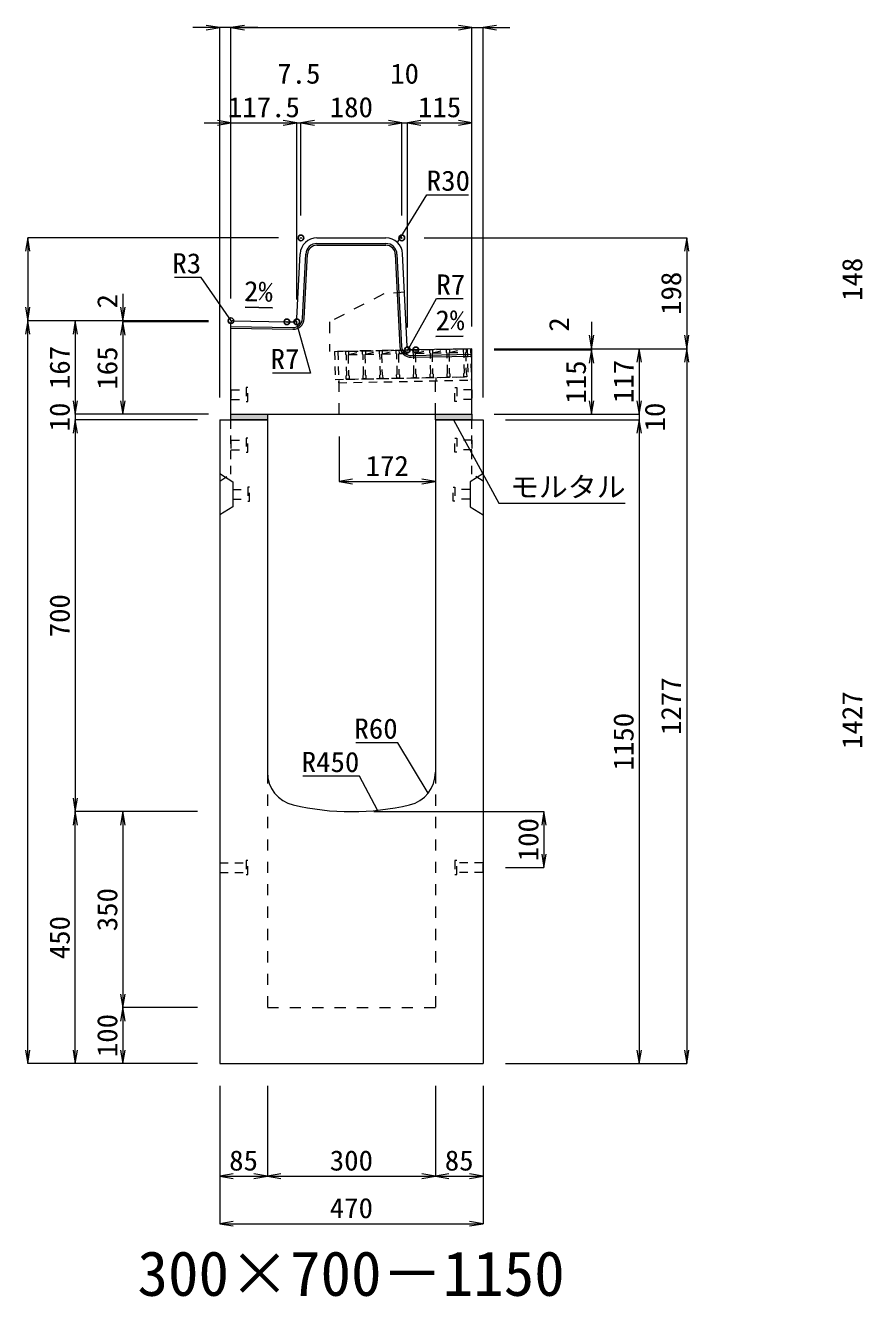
# Model space of a CAD drawing. Units: millimetres at full size. Extents: x -22536 to 51867, y -19720 to 38340.
# Drawn here: x 18318 to 19813, y 12534 to 14805 of the extents above; entities that cross this region are included whole.
import ezdxf
from ezdxf.enums import TextEntityAlignment as Align

# ---------------------------------------------------------------- set-up
doc = ezdxf.new("R2010")
doc.units = ezdxf.units.MM
doc.header["$LTSCALE"] = 20
doc.header["$PDMODE"] = 32
doc.header["$PDSIZE"] = 10
doc.linetypes.add('USER1', pattern=[2, 1, -1])
doc.linetypes.add('USER2', pattern=[1.35, 0.75, -0.6])
for name, color, linetype, lineweight in [('インサート', 3, 'USER2', 9), ('グレーチング', 7, 'USER2', 5), ('モルタル', 7, 'Continuous', 9), ('受枠', 3, 'USER2', 9), ('寸法線', 7, 'Continuous', 13), ('引出線', 4, 'Continuous', 13), ('本体', 2, 'Continuous', 13), ('目地', 132, 'Continuous', 5)]:
    doc.layers.add(name, color=color, linetype=linetype, lineweight=lineweight)
doc.layers.add('作業エリア', color=11, linetype='Continuous')
doc.layers.add('文字', color=7, linetype='Continuous')
doc.styles.add('ＭＳ 明朝', font='')
doc.styles.get('ＭＳ 明朝').set_extended_font_data('MS Mincho')

# ---------------------------------------------------------------- blocks, each defined once
blk = doc.blocks.new('open_arrow')
at = {"color": 0, "linetype": 'Continuous', "lineweight": -2}
blk.add_lwpolyline([(7.5, 1.25), (0, 0), (7.5, -1.25)], dxfattribs=at)

msp = doc.modelspace()

# ---------------------------------------------------------------- hatches: boundary and pattern name
at = {"layer": 'モルタル'}
for points in [[(18750, 14100), (18750, 14110), (18685, 14110), (18685, 14100)], [(19115, 14100), (19115, 14110), (19050, 14110), (19050, 14100)]]:
    msp.add_hatch(color=256, dxfattribs=at).paths.add_polyline_path(points)

# ---------------------------------------------------------------- linework, layer by layer
at = {"layer": 'インサート'}
for p, q in [((18685, 14153.5), (18712, 14153.5)), ((18685, 14153.5), (18685, 14136.5)), ((18715, 14157.5), (18712, 14157.5)), ((18712, 14157.5), (18712, 14132.5)), ((18715, 14132.5), (18715, 14157.5)), ((19085, 14157.5), (19088, 14157.5)), ((19085, 14132.5), (19085, 14157.5)), ((19088, 14157.5), (19088, 14132.5)), ((19115, 14153.5), (19088, 14153.5)), ((19115, 14153.5), (19115, 14136.5)), ((18685, 14136.5), (18712, 14136.5)), ((18712, 14132.5), (18715, 14132.5)), ((19088, 14132.5), (19085, 14132.5)), ((19115, 14136.5), (19088, 14136.5)), ((18685, 14063.5), (18712, 14063.5)), ((18685, 14063.5), (18685, 14046.5)), ((18715, 14067.5), (18712, 14067.5)), ((18712, 14067.5), (18712, 14042.5)), ((18715, 14042.5), (18715, 14067.5)), ((19085, 14067.5), (19088, 14067.5)), ((19085, 14042.5), (19085, 14067.5)), ((19088, 14067.5), (19088, 14042.5)), ((19115, 14063.5), (19088, 14063.5)), ((19115, 14063.5), (19115, 14046.5)), ((18685, 14046.5), (18712, 14046.5)), ((18712, 14042.5), (18715, 14042.5)), ((19088, 14042.5), (19085, 14042.5)), ((19115, 14046.5), (19088, 14046.5)), ((18688.2, 13975.5), (18715.2, 13975.5)), ((18688.2, 13975.5), (18688.2, 13958.5)), ((18718.2, 13979.5), (18715.2, 13979.5)), ((18715.2, 13979.5), (18715.2, 13954.5)), ((18718.2, 13954.5), (18718.2, 13979.5)), ((19081.8, 13979.5), (19084.8, 13979.5)), ((19081.8, 13954.5), (19081.8, 13979.5)), ((19084.8, 13979.5), (19084.8, 13954.5)), ((19111.8, 13975.5), (19084.8, 13975.5)), ((19111.8, 13975.5), (19111.8, 13958.5)), ((18688.2, 13958.5), (18715.2, 13958.5)), ((18715.2, 13954.5), (18718.2, 13954.5)), ((19084.8, 13954.5), (19081.8, 13954.5)), ((19111.8, 13958.5), (19084.8, 13958.5)), ((18665, 13308.5), (18712, 13308.5)), ((18665, 13308.5), (18665, 13291.5)), ((18715, 13312.5), (18712, 13312.5)), ((18712, 13312.5), (18712, 13287.5)), ((18715, 13287.5), (18715, 13312.5)), ((19088, 13312.5), (19085, 13312.5)), ((19085, 13312.5), (19085, 13287.5)), ((19088, 13287.5), (19088, 13312.5)), ((19135, 13308.5), (19088, 13308.5)), ((19135, 13291.5), (19135, 13308.5)), ((18665, 13291.5), (18712, 13291.5)), ((18712, 13287.5), (18715, 13287.5)), ((19085, 13287.5), (19088, 13287.5)), ((19135, 13291.5), (19088, 13291.5))]:
    msp.add_line(p, q, dxfattribs=at)
at = {"layer": 'グレーチング'}
for p, q in [((18889.92, 14222.5), (19104.88, 14226.8)), ((18895.04, 14216.6), (18919.92, 14223.1)), ((18895.04, 14216.6), (18920.04, 14217.1)), ((18925.04, 14217.2), (18949.91, 14223.7)), ((18925.04, 14217.2), (18950.03, 14217.7)), ((18955.03, 14217.8), (18979.91, 14224.3)), ((18955.03, 14217.8), (18980.03, 14218.3)), ((18985.03, 14218.4), (19009.9, 14224.9)), ((18985.03, 14218.4), (19010.02, 14218.9)), ((19015.02, 14219), (19039.89, 14225.5)), ((19015.02, 14219), (19040.01, 14219.5)), ((19045.01, 14219.6), (19069.89, 14226.1)), ((19045.01, 14219.6), (19070.01, 14220.1)), ((19075.01, 14220.2), (19099.88, 14226.7)), ((19075.01, 14220.2), (19100, 14220.7)), ((18890.92, 14172.51), (19105.88, 14176.81))]:
    msp.add_line(p, q, dxfattribs=at)
for points in [[(18889.92, 14222.5), (18894.92, 14222.6), (18895.04, 14216.6), (18894.06, 14215.58), (18894.78, 14179.59), (18895.8, 14178.61), (18895.92, 14172.61), (18890.92, 14172.51), (18890.8, 14178.51), (18891.78, 14179.53), (18891.06, 14215.52), (18890.04, 14216.5)], [(18919.92, 14223.1), (18924.92, 14223.2), (18925.04, 14217.2), (18924.06, 14216.18), (18924.78, 14180.19), (18925.8, 14179.21), (18925.92, 14173.21), (18920.92, 14173.11), (18920.8, 14179.11), (18921.78, 14180.13), (18921.06, 14216.12), (18920.04, 14217.1)], [(18949.91, 14223.7), (18954.91, 14223.8), (18955.03, 14217.8), (18954.05, 14216.78), (18954.77, 14180.79), (18955.79, 14179.81), (18955.91, 14173.81), (18950.91, 14173.71), (18950.79, 14179.71), (18951.77, 14180.73), (18951.05, 14216.72), (18950.03, 14217.7)], [(18979.91, 14224.3), (18984.91, 14224.4), (18985.03, 14218.4), (18984.05, 14217.38), (18984.77, 14181.39), (18985.79, 14180.41), (18985.91, 14174.41), (18980.91, 14174.31), (18980.79, 14180.31), (18981.77, 14181.33), (18981.05, 14217.32), (18980.03, 14218.3)], [(19009.9, 14224.9), (19014.9, 14225), (19015.02, 14219), (19014.04, 14217.98), (19014.76, 14181.99), (19015.78, 14181.01), (19015.9, 14175.01), (19010.9, 14174.91), (19010.78, 14180.91), (19011.76, 14181.93), (19011.04, 14217.92), (19010.02, 14218.9)], [(19039.89, 14225.5), (19044.89, 14225.6), (19045.01, 14219.6), (19044.03, 14218.58), (19044.75, 14182.59), (19045.77, 14181.61), (19045.89, 14175.61), (19040.89, 14175.51), (19040.77, 14181.51), (19041.75, 14182.53), (19041.03, 14218.52), (19040.01, 14219.5)], [(19069.89, 14226.1), (19074.89, 14226.2), (19075.01, 14220.2), (19074.03, 14219.18), (19074.75, 14183.19), (19075.77, 14182.21), (19075.89, 14176.21), (19070.89, 14176.11), (19070.77, 14182.11), (19071.75, 14183.13), (19071.03, 14219.12), (19070.01, 14220.1)], [(19099.88, 14226.7), (19104.88, 14226.8), (19105, 14220.8), (19104.02, 14219.78), (19104.74, 14183.79), (19105.76, 14182.81), (19105.88, 14176.81), (19100.88, 14176.71), (19100.76, 14182.71), (19101.74, 14183.73), (19101.02, 14219.72), (19100, 14220.7)]]:
    msp.add_lwpolyline(points, close=True, dxfattribs=at)
at = {"layer": 'モルタル'}
for points in [[(18685, 14110), (18750, 14110), (18750, 14100), (18685, 14100)], [(19050, 14110), (19115, 14110), (19115, 14100), (19050, 14100)]]:
    msp.add_lwpolyline(points, close=True, dxfattribs=at)
at = {"layer": '作業エリア'}
for p in [(18810, 14425), (18990, 14425), (18685, 14277), (18785, 14275), (18802.5, 14275), (19000, 14225), (19015, 14225)]:
    msp.add_point(p, dxfattribs=at)
at = {"layer": '受枠'}
for p, q in [((18869.93, 14222.1), (19112.88, 14226.96)), ((18869.93, 14222.1), (18870.93, 14172.11)), ((18875.93, 14222.22), (18877.05, 14166.23)), ((19106.88, 14226.84), (19107.88, 14176.85)), ((19112.88, 14226.96), (19114, 14170.97)), ((18870.93, 14172.11), (19107.88, 14176.85)), ((18877.05, 14166.23), (19114, 14170.97)), ((19050.89, 14175.71), (19051.01, 14169.71))]:
    msp.add_line(p, q, dxfattribs=at)
at = {"layer": '寸法線'}
for p, q in [((18733, 14800.58), (18617, 14800.58)), ((18665, 14140), (18665, 14800.58)), ((18685, 14800.58), (19115, 14800.58)), ((18685, 14317), (18685, 14800.58)), ((18685, 14317), (18685, 14800.58)), ((19067, 14800.58), (19183, 14800.58)), ((19115, 14267), (19115, 14800.58)), ((19115, 14267), (19115, 14800.58)), ((19135, 14140), (19135, 14800.58)), ((18637, 14630.58), (18802.5, 14630.58)), ((18685, 14317), (18685, 14630.58)), ((18754.5, 14630.58), (18858, 14630.58)), ((18802.5, 14315), (18802.5, 14630.58)), ((18802.5, 14315), (18802.5, 14630.58)), ((18810, 14465), (18810, 14630.58)), ((18810, 14630.58), (18990, 14630.58)), ((18810, 14465), (18810, 14630.58)), ((18942, 14630.58), (19048, 14630.58)), ((18990, 14465), (18990, 14630.58)), ((18990, 14465), (18990, 14630.58)), ((19000, 14265), (19000, 14630.58)), ((19000, 14630.58), (19115, 14630.58)), ((19000, 14265), (19000, 14630.58)), ((19115, 14267), (19115, 14630.58)), ((18322.06, 14425), (18322.06, 14277)), ((18770, 14425), (18322.06, 14425)), ((19030, 14425), (19498.78, 14425)), ((19498.78, 14425), (19498.78, 14227)), ((18492.06, 14325), (18492.06, 14227)), ((18645, 14277), (18322.06, 14277)), ((18322.06, 12950), (18322.06, 14277)), ((18645, 14277), (18322.06, 14277)), ((18407.06, 14277), (18407.06, 14110)), ((18645, 14277), (18407.06, 14277)), ((18645, 14277), (18492.06, 14277)), ((18645, 14275), (18492.06, 14275)), ((18492.06, 14275), (18492.06, 14110)), ((18645, 14275), (18492.06, 14275)), ((19328.78, 14275), (19328.78, 14177)), ((19155, 14227), (19328.78, 14227)), ((19155, 14227), (19413.78, 14227)), ((19155, 14227), (19498.78, 14227)), ((19155, 14227), (19498.78, 14227)), ((19155, 14225), (19328.78, 14225)), ((19155, 14225), (19328.78, 14225)), ((19328.78, 14225), (19328.78, 14110)), ((19413.78, 14227), (19413.78, 14110)), ((19498.78, 14227), (19498.78, 12950)), ((18407.06, 14158), (18407.06, 14052)), ((19413.78, 14158), (19413.78, 14052)), ((18645, 14110), (18407.06, 14110)), ((18645, 14110), (18407.06, 14110)), ((18645, 14110), (18492.06, 14110)), ((19155, 14110), (19328.78, 14110)), ((19155, 14110), (19413.78, 14110)), ((19155, 14110), (19413.78, 14110)), ((18625, 14100), (18407.06, 14100)), ((18407.06, 14100), (18407.06, 13400)), ((18625, 14100), (18407.06, 14100)), ((19175, 14100), (19413.78, 14100)), ((19175, 14100), (19413.78, 14100)), ((19413.78, 14100), (19413.78, 12950)), ((18878, 14070), (18878, 13989.77)), ((18878, 13989.77), (19050, 13989.77)), ((18625, 13400), (18407.06, 13400)), ((18407.06, 12950), (18407.06, 13400)), ((18625, 13400), (18407.06, 13400)), ((18492.06, 13400), (18492.06, 13050)), ((18625, 13400), (18492.06, 13400)), ((18940, 13400), (19243.78, 13400)), ((19243.78, 13400), (19243.78, 13300)), ((19175, 13300), (19243.78, 13300)), ((18625, 13050), (18492.06, 13050)), ((18492.06, 13050), (18492.06, 12950)), ((18625, 13050), (18492.06, 13050)), ((18625, 12950), (18322.06, 12950)), ((18625, 12950), (18407.06, 12950)), ((18625, 12950), (18492.06, 12950)), ((19175, 12950), (19413.78, 12950)), ((19175, 12950), (19498.78, 12950)), ((18665, 12910), (18665, 12748.84)), ((18665, 12910), (18665, 12663.84)), ((18750, 12910), (18750, 12748.84)), ((18750, 12910), (18750, 12748.84)), ((19050, 12910), (19050, 12748.84)), ((19050, 12910), (19050, 12748.84)), ((19135, 12910), (19135, 12748.84)), ((19135, 12910), (19135, 12663.84)), ((18665, 12748.84), (18750, 12748.84)), ((18750, 12748.84), (19050, 12748.84)), ((19050, 12748.84), (19135, 12748.84)), ((18665, 12663.84), (19135, 12663.84))]:
    msp.add_line(p, q, dxfattribs=at)
at = {"layer": '引出線'}
for points in [[(18982.14, 14416.74), (19034.6, 14502.07), (19109.27, 14502.07)], [(18685.9, 14276.08), (18631.83, 14354.5), (18584.11, 14354.5)], [(19001.83, 14226.93), (19051.86, 14316.53), (19099.79, 14316.53)], [(18759.18, 14300.18), (18710.44, 14301.15), (18759.18, 14300.18)], [(18800.67, 14276.93), (18827.18, 14183.56), (18759.25, 14183.56)], [(19050.86, 14248.59), (19099.57, 14249.56), (19050.83, 14248.59)], [(19082.5, 14100), (19163.13, 13950.97), (19389.05, 13950.97)], [(19037.07, 13433.32), (18982.66, 13523.21), (18907.98, 13523.21)], [(18946.44, 13402.4), (18914.22, 13463.55), (18813.21, 13463.55)]]:
    msp.add_lwpolyline(points, dxfattribs=at)
at = {"layer": '本体'}
for p, q in [((18838.54, 14425), (18961.46, 14425)), ((18802.83, 14281.65), (18808.57, 14396.5)), ((18999.67, 14231.65), (18991.43, 14396.5)), ((18685, 14110), (18685, 14273.94)), ((18688.06, 14276.94), (18785, 14275)), ((18785, 14275), (18795.84, 14275)), ((19015, 14225), (19006.66, 14225)), ((19115, 14227), (19015, 14225)), ((19115, 14110), (19115, 14227)), ((18685, 14110), (19115, 14110)), ((18665, 14100), (18665, 12950)), ((18665, 14100), (18750, 14100)), ((18750, 14100), (18750, 13470.53)), ((19050, 14100), (19135, 14100)), ((19050, 14100), (19050, 13470.53)), ((19135, 14100), (19135, 12950)), ((18665, 12950), (19135, 12950))]:
    msp.add_line(p, q, dxfattribs=at)
at = {"layer": '本体', "linetype": 'USER1'}
for p, q in [((18958, 14325), (18861, 14275)), ((18994.85, 14328), (18958, 14325)), ((18861, 14275), (18861, 14221.92)), ((19015, 14225), (18861, 14221.92)), ((18878, 14110), (18878, 14172.25)), ((19050, 14110), (19050, 14175.69))]:
    msp.add_line(p, q, dxfattribs=at)
at = {"layer": '本体', "linetype": 'USER2', "lineweight": 9}
for p, q in [((18685, 14003), (18685, 14100)), ((19115, 14003), (19115, 14100)), ((18665, 13990.5), (18685, 14003)), ((19135, 13990.5), (19115, 14003))]:
    msp.add_line(p, q, dxfattribs=at)
at = {"layer": '本体', "lineweight": 9}
for p, q in [((18665, 14004), (18688.2, 13989.5)), ((18688.2, 13989.5), (18688.2, 13944.5)), ((19134.58, 14003.74), (19111.8, 13989.5)), ((19111.8, 13989.5), (19111.8, 13944.5)), ((18688.2, 13944.5), (18665, 13930)), ((19111.8, 13944.5), (19135, 13930))]:
    msp.add_line(p, q, dxfattribs=at)
at = {"layer": '本体', "linetype": 'USER1', "lineweight": 15}
for p, q in [((18750, 13470.53), (18750, 13050)), ((19050, 13470.53), (19050, 13050)), ((18750, 13050), (19050, 13050))]:
    msp.add_line(p, q, dxfattribs=at)
at = {"layer": '本体'}
for centre, radius, start, end in [((18838.54, 14395), 30, 90, 177.13759), ((18961.46, 14395), 30, 2.86241, 90), ((18688, 14273.94), 3, 88.85424, 180), ((18795.84, 14282), 7, 270, 357.13759), ((19006.66, 14232), 7, 182.86241, 270), ((18810, 13470.53), 60, 180, 256.65764), ((18990, 13470.53), 60, 283.34236, 0), ((18900, 13850), 450, 256.65764, 283.34236)]:
    msp.add_arc(centre, radius, start, end, dxfattribs=at)
at = {"layer": '目地'}
for p, q in [((18838.54, 14415), (18961.46, 14415)), ((18838.54, 14412), (18961.46, 14412)), ((18812.81, 14280.94), (18818.56, 14396)), ((18815.81, 14280.79), (18821.56, 14395.85)), ((18978.44, 14395.85), (18986.69, 14230.84)), ((18981.44, 14396), (18989.69, 14230.99)), ((18685, 14267), (18795.49, 14264.79)), ((18685, 14264), (18795.43, 14261.79)), ((19007.01, 14214.84), (19115, 14217)), ((19007.07, 14211.84), (19115, 14214))]:
    msp.add_line(p, q, dxfattribs=at)
for centre, radius, start, end in [((18838.54, 14395), 20, 90, 177.13759), ((18838.54, 14395), 17, 90, 177.13759), ((18961.46, 14395), 20, 2.86241, 90), ((18961.46, 14395), 17, 2.86241, 90), ((18795.83, 14281.78), 20, 268.85424, 357.13759), ((18795.83, 14281.78), 17, 268.85424, 357.13759), ((19006.67, 14231.83), 20, 182.86241, 271.14576), ((19006.67, 14231.83), 17, 182.86241, 271.14576)]:
    msp.add_arc(centre, radius, start, end, dxfattribs=at)

# ---------------------------------------------------------------- block references
at = {"layer": '寸法線', "xscale": 3.2, "yscale": 3.2}
for p, rotation in [((18665, 14800.58), 180), ((19115, 14800.58), 180), ((19115, 14800.58), 180), ((18685, 14630.58), 180), ((18802.5, 14630.58), 180), ((18802.5, 14630.58), 180), ((18990, 14630.58), 180), ((18990, 14630.58), 180), ((19115, 14630.58), 180), ((18322.06, 14425), 270), ((19498.78, 14425), 270), ((18322.06, 14277), 90), ((18492.06, 14277), 90), ((18322.06, 14277), 270), ((18407.06, 14277), 270), ((18492.06, 14275), 270), ((18492.06, 14275), 270), ((19328.78, 14227), 90), ((19498.78, 14227), 90), ((19328.78, 14225), 270), ((19328.78, 14225), 270), ((19413.78, 14227), 270), ((19498.78, 14227), 270), ((18407.06, 14110), 90), ((18407.06, 14110), 90), ((18492.06, 14110), 90), ((19328.78, 14110), 90), ((19413.78, 14110), 90), ((19413.78, 14110), 90), ((18407.06, 14100), 270), ((18407.06, 14100), 270), ((19413.78, 14100), 270), ((19413.78, 14100), 270), ((19050, 13989.77), 180), ((18407.06, 13400), 90), ((18407.06, 13400), 270), ((18492.06, 13400), 270), ((19243.78, 13400), 270), ((19243.78, 13300), 90), ((18492.06, 13050), 90), ((18492.06, 13050), 270), ((18322.06, 12950), 90), ((18407.06, 12950), 90), ((18492.06, 12950), 90), ((19413.78, 12950), 90), ((19498.78, 12950), 90), ((18750, 12748.84), 180), ((19050, 12748.84), 180), ((19135, 12748.84), 180), ((19135, 12663.84), 180)]:
    msp.add_blockref('open_arrow', p, dxfattribs=dict(at, rotation=rotation))
for p in [(18685, 14800.58), (18685, 14800.58), (19135, 14800.58), (18810, 14630.58), (18810, 14630.58), (19000, 14630.58), (19000, 14630.58), (18878, 13989.77), (18665, 12748.84), (18750, 12748.84), (19050, 12748.84), (18665, 12663.84)]:
    msp.add_blockref('open_arrow', p, dxfattribs=at)
at = {"layer": '引出線', "xscale": 0.0533, "yscale": 0.0533}
for p, rotation in [((18982.14, 14416.74), 58.4), ((18759.18, 14300.18), 178.9), ((18685.9, 14276.08), 124.6), ((18800.67, 14276.93), 285.9), ((19050.86, 14248.59), 1.1), ((19001.83, 14226.93), 60.8), ((19082.5, 14100), 298.4), ((19037.07, 13433.32), 121.2), ((18946.44, 13402.4), 117.8)]:
    msp.add_blockref('open_arrow', p, dxfattribs=dict(at, rotation=rotation))

# ---------------------------------------------------------------- texts
at = {"layer": '寸法線', "style": 'ＭＳ 明朝', "width": 1.05}
for s, p in [('7.5', (18806.25, 14718.58)), ('10', (18995, 14718.58)), ('117.5', (18743.75, 14658.58)), ('180', (18900, 14658.58)), ('115', (19057.5, 14658.58)), ('172', (18964, 14017.77)), ('85', (18707.5, 12776.84)), ('300', (18900, 12776.84)), ('85', (19092.5, 12776.84)), ('470', (18900, 12691.84))]:
    msp.add_text(s, height=36.03, dxfattribs=at).set_placement(p, align=Align.MIDDLE_CENTER)
for s, p in [('148', (19794.06, 14351)), ('198', (19470.78, 14326)), ('2', (18464.06, 14311.82)), ('2', (19270.78, 14270.34)), ('167', (18379.06, 14193.5)), ('165', (18464.06, 14192.5)), ('115', (19300.78, 14167.5)), ('117', (19385.78, 14168.5)), ('10', (18379.06, 14105)), ('10', (19441.78, 14105)), ('700', (18379.06, 13750)), ('1277', (19470.78, 13588.5)), ('1427', (19794.06, 13563.5)), ('1150', (19385.78, 13525)), ('100', (19215.78, 13350)), ('350', (18464.06, 13225)), ('450', (18379.06, 13175)), ('100', (18464.06, 13000))]:
    msp.add_text(s, height=36.03, rotation=90, dxfattribs=at).set_placement(p, align=Align.MIDDLE_CENTER)
at = {"layer": '引出線', "style": 'ＭＳ 明朝', "width": 1.05}
for s, p in [('R30', (19034.6, 14545.27)), ('R7', (19051.86, 14359.73)), ('モルタル', (19183.13, 13998.08))]:
    msp.add_text(s, height=36.03, dxfattribs=at).set_placement(p, align=Align.TOP_LEFT)
for s, p in [('R3', (18631.83, 14397.7)), ('R7', (18807.18, 14226.76)), ('R60', (18982.66, 13566.41)), ('R450', (18914.22, 13506.75))]:
    msp.add_text(s, height=36.03, dxfattribs=at).set_placement(p, align=Align.TOP_RIGHT)
msp.add_text('2%', height=36.03, rotation=358.854, dxfattribs=at).set_placement((18760.12, 14347.07), align=Align.TOP_RIGHT)
msp.add_text('2%', height=36.03, rotation=1.146, dxfattribs=at).set_placement((19049.89, 14295.48), align=Align.TOP_LEFT)
at = {"layer": '文字', "style": 'ＭＳ 明朝'}
msp.add_text('300×700－1150', height=80.06, dxfattribs=at).set_placement((18899.52, 12575.03), align=Align.MIDDLE_CENTER)

doc.saveas('drawing.dxf')
